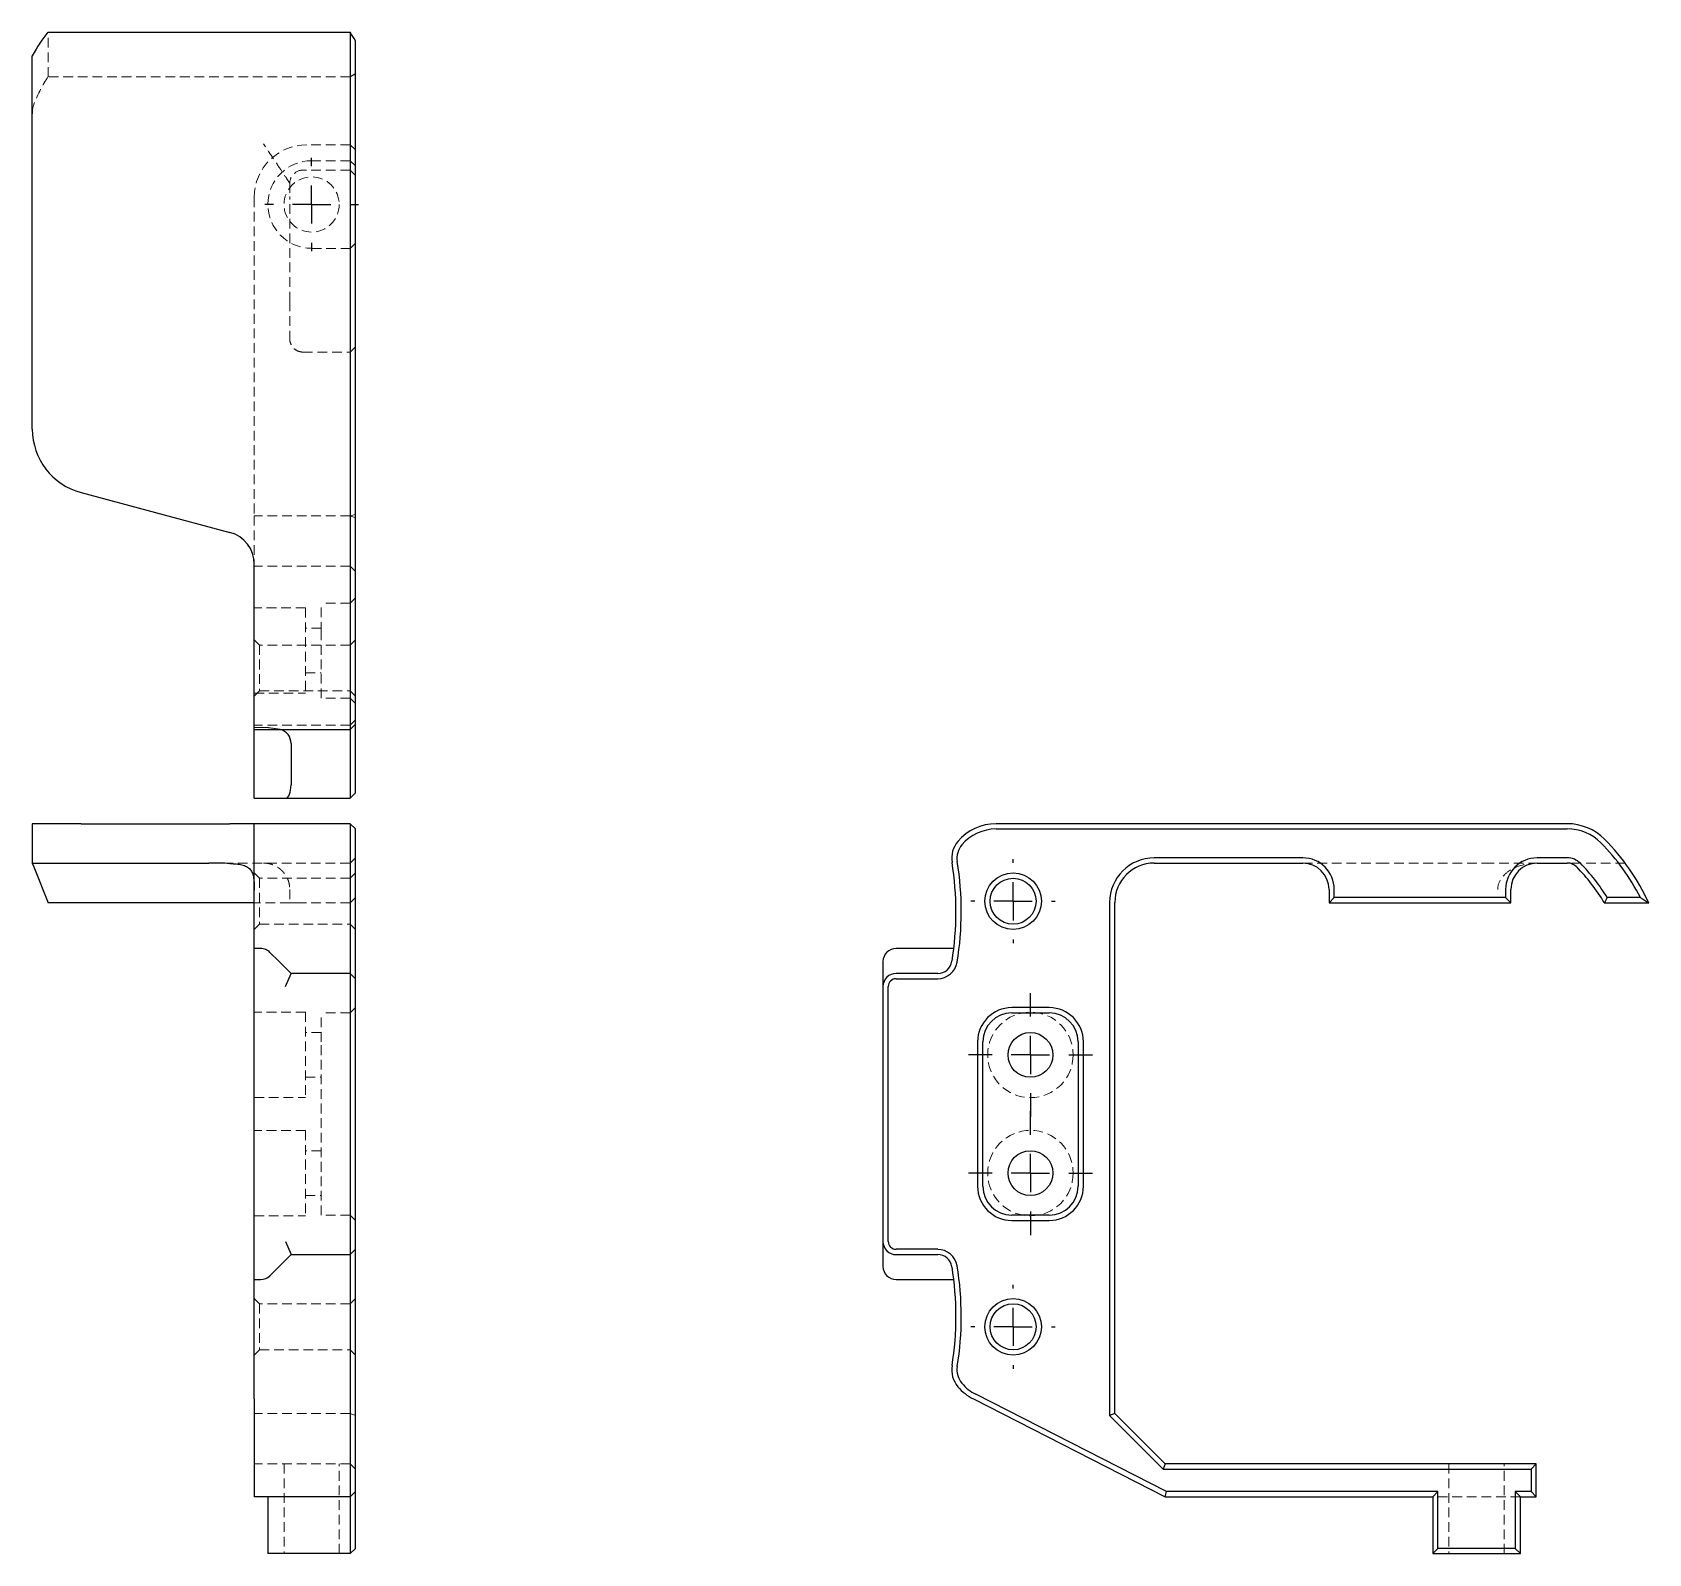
# Model space of a CAD drawing. Header units: millimetres. Extents: x 62 to 273, y 9 to 208.
import ezdxf

# ---------------------------------------------------------------- set-up
doc = ezdxf.new("R2010")
doc.units = ezdxf.units.MM
doc.linetypes.add('HIDDEN', pattern=[1.905, 1.27, -0.635])
doc.layers.add('10', color=7, linetype='Continuous')

# ---------------------------------------------------------------- blocks, each defined once
blk = doc.blocks.new('SW_CENTERMARKSYMBOL_0')
at = {"layer": '10', "color": 0}
for p, q in [((0, 5), (0, 6.1)), ((0, 0), (0, 2.5)), ((-5, 0), (-6.1, 0)), ((0, 0), (-2.5, 0)), ((0, 0), (0, -2.5)), ((0, 0), (2.5, 0)), ((5, 0), (6.1, 0)), ((0, -5), (0, -6.1))]:
    blk.add_line(p, q, dxfattribs=at)
blk = doc.blocks.new('SW_CENTERMARKSYMBOL_1')
at = {"layer": '10', "color": 0}
for p, q in [((0, 5), (0, 5.5)), ((0, 0), (0, 2.5)), ((-5, 0), (-5.5, 0)), ((0, 0), (-2.5, 0)), ((0, 0), (0, -2.5)), ((0, 0), (2.5, 0)), ((5, 0), (5.5, 0)), ((0, -5), (0, -5.5))]:
    blk.add_line(p, q, dxfattribs=at)
blk = doc.blocks.new('SW_CENTERMARKSYMBOL_2')
at = {"layer": '10', "color": 0}
for p, q in [((0, 5), (0, 5.5)), ((0, 0), (0, 2.5)), ((-5, 0), (-5.5, 0)), ((0, 0), (-2.5, 0)), ((0, 0), (0, -2.5)), ((0, 0), (2.5, 0)), ((5, 0), (5.5, 0)), ((0, -5), (0, -5.5))]:
    blk.add_line(p, q, dxfattribs=at)
blk = doc.blocks.new('SW_CENTERMARKSYMBOL_3')
at = {"layer": '10', "color": 0}
for p, q in [((0, 5), (0, 8.08)), ((0, 0), (0, 2.5)), ((-5, 0), (-8.08, 0)), ((0, 0), (-2.5, 0)), ((0, 0), (0, -2.5)), ((0, 0), (2.5, 0)), ((5, 0), (8.08, 0)), ((0, -5), (0, -8.08))]:
    blk.add_line(p, q, dxfattribs=at)
blk = doc.blocks.new('SW_CENTERMARKSYMBOL_4')
at = {"layer": '10', "color": 0}
for p, q in [((0, 5), (0, 8.08)), ((0, 0), (0, 2.5)), ((-5, 0), (-8.08, 0)), ((0, 0), (-2.5, 0)), ((0, 0), (0, -2.5)), ((0, 0), (2.5, 0)), ((5, 0), (8.08, 0)), ((0, -5), (0, -8.08))]:
    blk.add_line(p, q, dxfattribs=at)

msp = doc.modelspace()

# ---------------------------------------------------------------- linework, layer by layer
at = {"color": 7, "linetype": 'Continuous', "lineweight": 25}
for p, q in [((63.95, 208), (103.41, 208)), ((103.41, 208), (103.41, 202.25)), ((104.1, 201.76), (104.1, 206.91)), ((61.9, 202.25), (61.9, 204.92)), ((61.9, 197.37), (61.9, 202.25)), ((103.41, 202.25), (103.41, 197.37)), ((104.1, 197.37), (104.1, 201.76)), ((61.9, 156.19), (61.9, 197.37)), ((103.41, 197.37), (103.41, 122.76)), ((104.1, 122.76), (104.1, 197.37)), ((68.26, 147.9), (87.71, 142.69)), ((90.89, 122.76), (90.89, 138.55)), ((90.89, 117.78), (90.89, 122.76)), ((103.41, 122.76), (103.41, 117.78)), ((104.1, 118.31), (104.1, 122.76)), ((104.1, 117.66), (104.1, 118.31)), ((90.89, 116.97), (90.89, 117.78)), ((90.89, 116.97), (103.41, 116.97)), ((90.89, 109.72), (90.89, 116.97)), ((103.41, 117.78), (103.41, 116.97)), ((103.41, 116.97), (104.1, 117.66)), ((103.41, 116.97), (103.41, 115.14)), ((104.1, 115.14), (104.1, 117.66)), ((95.69, 115.14), (95.69, 109.72)), ((103.41, 115.14), (103.41, 109.72)), ((104.1, 109.72), (104.1, 115.14)), ((90.89, 108), (90.89, 109.72)), ((90.89, 108), (91.72, 108)), ((91.72, 108), (94.98, 108)), ((94.98, 108), (103.41, 108)), ((103.41, 109.72), (103.41, 108)), ((103.41, 108), (104.1, 108.69)), ((104.1, 108.69), (104.1, 109.72)), ((61.9, 104.66), (61.9, 99.51)), ((68.26, 104.66), (61.9, 104.66)), ((68.26, 104.66), (87.71, 104.66)), ((90.89, 104.66), (87.71, 104.66)), ((103.41, 104.66), (90.89, 104.66)), ((90.89, 102.35), (90.89, 104.66)), ((103.41, 104.66), (103.41, 102.35)), ((103.41, 104.66), (104.1, 103.98)), ((104.1, 101.91), (104.1, 103.98)), ((262.37, 104.66), (187.76, 104.66)), ((187.76, 103.98), (262.37, 103.98)), ((90.89, 99.6), (90.89, 102.35)), ((103.41, 102.35), (103.41, 99.6)), ((104.1, 99.7), (104.1, 101.91)), ((61.9, 99.51), (68.26, 99.51)), ((61.9, 99.51), (62.1, 99.01)), ((68.26, 99.51), (84.94, 99.51)), ((90.89, 88.36), (90.89, 99.6)), ((103.41, 99.6), (103.41, 86.69)), ((104.1, 86.58), (104.1, 99.7)), ((227.82, 100.2), (208.43, 100.2)), ((208.43, 99.51), (227.82, 99.51)), ((262.37, 100.2), (258.44, 100.2)), ((258.44, 99.51), (262.37, 99.51)), ((62.1, 99.01), (63.95, 94.33)), ((231.25, 96.08), (231.25, 94.33)), ((231.25, 94.33), (231.94, 95.01)), ((231.94, 95.01), (231.94, 96.08)), ((254.32, 95.01), (231.94, 95.01)), ((254.32, 96.08), (254.32, 95.01)), ((254.32, 95.01), (255.01, 94.33)), ((255.01, 94.33), (255.01, 96.08)), ((271.91, 95.01), (267.59, 95.01)), ((90.89, 94.33), (63.95, 94.33)), ((202.6, 94.37), (202.6, 27.37)), ((203.28, 27.65), (203.28, 94.37)), ((231.25, 94.33), (255.01, 94.33)), ((267.2, 94.33), (273, 94.33)), ((90.89, 86.65), (90.89, 88.36)), ((91.72, 88.36), (90.89, 88.36)), ((90.89, 46.85), (90.89, 86.65)), ((92.94, 87.86), (94.11, 86.69)), ((94.11, 86.69), (95.69, 85.1)), ((103.41, 86.69), (103.41, 85.1)), ((104.1, 84.42), (104.1, 86.58)), ((173, 86.65), (173, 83.39)), ((182.24, 88.36), (174.72, 88.36)), ((94.98, 83.39), (95.69, 85.1)), ((103.41, 85.1), (95.69, 85.1)), ((103.41, 85.1), (103.41, 83.39)), ((103.41, 85.1), (104.1, 84.42)), ((180.14, 85.1), (174.72, 85.1)), ((103.41, 83.39), (103.41, 50.11)), ((104.1, 83.39), (104.1, 84.42)), ((104.1, 50.11), (104.1, 83.39)), ((173, 83.39), (173, 50.11)), ((173.69, 50.11), (173.69, 83.39)), ((174.72, 84.42), (180.14, 84.42)), ((194.71, 80.64), (189.82, 80.64)), ((189.82, 79.96), (194.71, 79.96)), ((185.36, 76.18), (185.36, 57.31)), ((186.05, 57.31), (186.05, 76.18)), ((198.48, 76.18), (198.48, 57.31)), ((199.17, 57.31), (199.17, 76.18)), ((194.71, 53.54), (189.82, 53.54)), ((189.82, 52.85), (194.71, 52.85)), ((94.98, 50.11), (95.69, 48.39)), ((103.41, 50.11), (103.41, 48.39)), ((103.41, 48.39), (104.1, 49.08)), ((104.1, 49.08), (104.1, 50.11)), ((104.1, 46.91), (104.1, 49.08)), ((173, 50.11), (173, 46.85)), ((180.14, 49.08), (174.72, 49.08)), ((90.89, 45.13), (90.89, 46.85)), ((92.94, 45.63), (95.69, 48.39)), ((95.69, 48.39), (103.41, 48.39)), ((103.41, 48.39), (103.41, 46.8)), ((103.41, 46.8), (103.41, 33.9)), ((104.1, 33.79), (104.1, 46.91)), ((174.72, 48.39), (180.14, 48.39)), ((90.89, 45.13), (91.72, 45.13)), ((90.89, 33.9), (90.89, 45.13)), ((174.72, 45.13), (182.24, 45.13)), ((90.89, 31.15), (90.89, 33.9)), ((103.41, 33.9), (103.41, 31.15)), ((104.1, 31.59), (104.1, 33.79)), ((90.89, 29.55), (90.89, 31.15)), ((103.41, 31.15), (103.41, 29.55)), ((104.1, 30.16), (104.1, 31.59)), ((104.1, 17.47), (104.1, 30.16)), ((210.03, 17.47), (185.12, 30.16)), ((90.89, 29.55), (90.89, 16.78)), ((103.41, 29.55), (103.41, 16.78)), ((184.8, 29.55), (209.86, 16.78)), ((203.28, 27.65), (202.6, 27.37)), ((209.86, 21.07), (203.28, 27.65)), ((202.6, 27.37), (209.58, 20.39)), ((209.86, 21.07), (209.58, 20.39)), ((209.58, 20.39), (257.64, 20.39)), ((258.32, 21.07), (209.86, 21.07)), ((258.32, 21.07), (257.64, 20.39)), ((257.64, 20.39), (257.64, 17.47)), ((258.32, 16.78), (258.32, 21.07)), ((103.41, 16.78), (104.1, 17.47)), ((104.1, 10.02), (104.1, 17.47)), ((209.86, 16.78), (210.03, 17.47)), ((245.48, 17.47), (210.03, 17.47)), ((245.48, 17.47), (244.79, 16.78)), ((245.48, 10.02), (245.48, 17.47)), ((257.64, 17.47), (255.55, 17.47)), ((255.55, 17.47), (255.55, 10.02)), ((255.55, 17.47), (256.24, 16.78)), ((258.32, 16.78), (257.64, 17.47)), ((103.41, 16.78), (90.89, 16.78)), ((92.66, 16.78), (92.66, 9.34)), ((103.41, 16.78), (103.41, 9.34)), ((209.86, 16.78), (244.79, 16.78)), ((244.79, 16.78), (244.79, 9.34)), ((256.24, 9.34), (256.24, 16.78)), ((256.24, 16.78), (258.32, 16.78)), ((98.38, 9.34), (92.66, 9.34)), ((103.41, 9.34), (98.38, 9.34)), ((104.1, 10.02), (103.41, 9.34)), ((245.48, 10.02), (244.79, 9.34)), ((244.79, 9.34), (256.24, 9.34)), ((255.55, 10.02), (245.48, 10.02)), ((256.24, 9.34), (255.55, 10.02))]:
    msp.add_line(p, q, dxfattribs=at)
at = {"color": 7, "linetype": 'HIDDEN', "lineweight": 18}
for p, q in [((63.95, 202.2), (63.95, 208)), ((103.41, 202.2), (63.95, 202.2)), ((103.41, 193.32), (97.75, 193.32)), ((103.41, 193.32), (104.1, 192.64)), ((103.41, 190.01), (97.24, 190.01)), ((103.41, 191.24), (98.38, 191.24)), ((104.1, 190.55), (103.41, 191.24)), ((103.41, 190.01), (104.1, 189.32)), ((95.52, 188.29), (95.52, 186.57)), ((90.89, 186.46), (90.89, 144.86)), ((95.52, 172.85), (95.52, 186.57)), ((98.38, 179.79), (103.41, 179.79)), ((104.1, 180.48), (103.41, 179.79)), ((95.52, 172.85), (95.52, 167.97)), ((103.41, 166.25), (104.1, 166.94)), ((97.24, 166.25), (103.41, 166.25)), ((103.41, 144.86), (90.89, 144.86)), ((90.89, 144.86), (90.89, 138.55)), ((103.41, 144.86), (104.1, 145.03)), ((103.41, 143.43), (103.41, 144.86)), ((103.41, 144.86), (103.41, 143.43)), ((103.41, 144.86), (104.1, 144.58)), ((103.41, 138.28), (90.89, 138.28)), ((103.41, 138.28), (104.1, 137.6)), ((103.41, 133.48), (103.41, 138.28)), ((103.41, 133.48), (99.64, 133.48)), ((99.64, 129.71), (99.64, 133.48)), ((103.41, 133.48), (104.1, 134.17)), ((104.1, 134.17), (104.1, 134.17)), ((97.58, 132.84), (90.89, 132.84)), ((97.58, 132.84), (97.58, 121.69)), ((99.64, 130.18), (97.58, 130.18)), ((99.64, 124.82), (99.64, 129.71)), ((103.41, 127.99), (103.41, 129.71)), ((91.58, 127.99), (90.89, 128.68)), ((91.58, 127.99), (91.58, 121.99)), ((103.41, 127.99), (91.58, 127.99)), ((104.1, 128.68), (103.41, 127.99)), ((104.1, 128.68), (103.41, 127.99)), ((99.64, 121.05), (99.64, 124.82)), ((97.58, 124.35), (99.64, 124.35)), ((90.89, 121.3), (91.58, 121.99)), ((90.89, 121.69), (97.58, 121.69)), ((91.58, 121.99), (103.41, 121.99)), ((103.41, 121.05), (99.64, 121.05)), ((103.41, 121.99), (104.1, 121.3)), ((103.41, 121.99), (104.1, 121.3)), ((103.41, 121.05), (104.1, 120.36)), ((103.41, 117.52), (90.89, 117.52)), ((91.72, 117.24), (90.89, 117.24)), ((90.89, 116.97), (103.41, 116.97)), ((104.1, 118.21), (103.41, 117.52)), ((103.41, 116.97), (104.1, 117.66)), ((95.69, 109.72), (95.69, 115.14)), ((84.94, 99.51), (103.41, 99.51)), ((103.41, 99.51), (104.1, 100.2)), ((227.82, 99.51), (237.85, 99.51)), ((237.85, 99.51), (251.57, 99.51)), ((251.57, 99.51), (258.44, 99.51)), ((269.92, 99.51), (262.37, 99.51)), ((91.58, 97.54), (90.89, 98.23)), ((91.58, 97.54), (91.58, 91.54)), ((103.41, 97.54), (91.58, 97.54)), ((104.1, 98.23), (103.41, 97.54)), ((95.52, 96.08), (95.52, 94.33)), ((103.41, 94.33), (104.1, 95.01)), ((104.1, 95.01), (104.1, 95.01)), ((104.1, 95.01), (104.1, 95.01)), ((63.95, 94.33), (63.95, 94.33)), ((95.52, 94.33), (90.89, 94.33)), ((97.24, 94.33), (95.52, 94.33)), ((95.52, 94.33), (95.52, 94.33)), ((95.52, 94.33), (97.24, 94.33)), ((103.41, 94.33), (97.24, 94.33)), ((103.41, 94.33), (103.41, 94.33)), ((103.41, 94.33), (103.41, 94.33)), ((90.89, 90.85), (91.58, 91.54)), ((91.58, 91.54), (103.41, 91.54)), ((103.41, 91.54), (104.1, 90.85)), ((103.41, 79.96), (104.1, 80.64)), ((97.58, 80.04), (90.89, 80.04)), ((97.58, 80.04), (97.58, 68.89)), ((103.41, 79.96), (99.64, 79.96)), ((99.64, 76.18), (99.64, 79.96)), ((99.64, 77.38), (97.58, 77.38)), ((99.64, 57.31), (99.64, 76.18)), ((97.58, 71.55), (99.64, 71.55)), ((90.89, 68.89), (97.58, 68.89)), ((97.58, 64.6), (90.89, 64.6)), ((97.58, 64.6), (97.58, 53.45)), ((99.64, 61.94), (97.58, 61.94)), ((99.64, 53.54), (99.64, 57.31)), ((97.58, 56.11), (99.64, 56.11)), ((90.89, 53.45), (97.58, 53.45)), ((103.41, 53.54), (99.64, 53.54)), ((103.41, 53.54), (104.1, 52.85)), ((92.94, 45.63), (94.11, 46.8)), ((94.11, 46.8), (95.69, 48.39)), ((90.89, 45.13), (91.72, 45.13)), ((91.58, 41.96), (90.89, 42.65)), ((104.1, 42.65), (103.41, 41.96)), ((91.58, 41.96), (91.58, 35.95)), ((103.41, 41.96), (91.58, 41.96)), ((90.89, 35.27), (91.58, 35.95)), ((91.58, 35.95), (103.41, 35.95)), ((103.41, 35.95), (104.1, 35.27)), ((103.41, 27.65), (90.89, 27.65)), ((103.41, 27.65), (103.41, 29.55)), ((103.41, 27.65), (104.1, 27.37)), ((103.41, 21.07), (90.89, 21.07)), ((94.78, 21.07), (94.78, 9.34)), ((101.98, 9.34), (101.98, 21.07)), ((103.41, 21.07), (104.1, 20.39)), ((246.91, 21.07), (246.91, 9.34)), ((254.12, 9.34), (254.12, 21.07)), ((104.1, 17.47), (103.41, 16.78)), ((244.79, 16.78), (244.79, 16.78)), ((256.24, 16.78), (244.79, 16.78)), ((256.24, 16.78), (256.24, 16.78)), ((103.41, 9.34), (103.41, 9.34)), ((104.1, 10.02), (104.1, 10.02)), ((244.79, 9.34), (244.79, 9.34)), ((256.24, 9.34), (256.24, 9.34))]:
    msp.add_line(p, q, dxfattribs=at)
for centre, radius in [((98.38, 185.52), 3.6), ((192.26, 74.47), 5.58), ((192.26, 59.03), 5.58)]:
    msp.add_circle(centre, radius, dxfattribs=at)
at = {"color": 7, "linetype": 'Continuous', "lineweight": 25}
for centre, radius in [((189.99, 94.54), 3.69), ((189.99, 94.54), 3), ((192.26, 74.47), 2.92), ((192.26, 59.03), 2.92), ((189.99, 38.96), 3.69), ((189.99, 38.96), 3)]:
    msp.add_circle(centre, radius, dxfattribs=at)
at = {"color": 7, "linetype": 'HIDDEN', "lineweight": 18}
for centre, radius, start, end in [((97.75, 186.46), 6.86, 90, 180), ((98.38, 185.52), 5.72, 90, 270), ((87.63, 76.66), 40.86, 80.8842, 82.5405), ((87.63, 76.66), 40.86, 80.8842, 82.5405), ((93.81, 115.14), 1.89, 75.5996, 80.8843)]:
    msp.add_arc(centre, radius, start, end, dxfattribs=at)
at = {"color": 7, "linetype": 'Continuous', "lineweight": 25}
for centre, radius, start, end in [((70.48, 156.19), 8.58, 180, 255), ((86.6, 138.55), 4.29, 360, 75), ((93.81, 115.14), 1.89, 360, 75.5996), ((187.76, 98.14), 6.52, 90, 139.7941), ((187.76, 98.14), 5.83, 90, 139.7941), ((262.37, 97.8), 6.86, 44.6845, 90), ((262.37, 97.8), 6.18, 44.6845, 90), ((185.4, 100.14), 3.43, 139.7941, 189.0512), ((185.4, 100.14), 2.74, 139.7941, 189.0512), ((246.52, 82.12), 28.48, 26.9258, 44.6845), ((246.52, 82.12), 29.16, 24.7495, 44.6845), ((141.66, 93.17), 40.87, 350.8843, 9.0512), ((141.66, 93.17), 41.56, 350.8843, 9.0512), ((208.43, 94.37), 5.83, 90, 180), ((208.43, 94.37), 5.15, 90, 180), ((227.82, 96.08), 4.12, 0, 90), ((227.82, 96.08), 3.43, 0, 90), ((258.44, 96.08), 4.12, 90, 180), ((258.44, 96.08), 3.43, 90, 180), ((262.37, 97.8), 2.4, 44.6845, 90), ((262.37, 97.8), 1.72, 44.6845, 90), ((246.52, 82.12), 24.7, 31.4678, 44.6845), ((246.52, 82.12), 24.02, 30.5548, 44.6845), ((174.72, 86.65), 1.72, 90, 180), ((180.14, 86.99), 1.89, 270, 350.8843), ((180.14, 86.99), 2.57, 270, 350.8843), ((174.72, 83.39), 1.72, 90, 180), ((174.72, 83.39), 1.03, 90, 180), ((189.82, 76.18), 4.46, 90, 180), ((194.71, 76.18), 4.46, 0, 90), ((189.82, 76.18), 3.77, 90, 180), ((194.71, 76.18), 3.77, 0, 90), ((189.82, 57.31), 4.46, 180, 270), ((189.82, 57.31), 3.77, 180, 270), ((194.71, 57.31), 4.46, 270, 0), ((194.71, 57.31), 3.77, 270, 0), ((174.72, 50.11), 1.72, 180, 270), ((174.72, 50.11), 1.03, 180, 270), ((180.14, 46.5), 2.57, 9.1157, 90), ((174.72, 46.85), 1.72, 180, 270), ((180.14, 46.5), 1.89, 9.1157, 90), ((141.66, 40.33), 40.87, 350.9505, 9.1157), ((141.66, 40.33), 41.56, 350.9505, 9.1157), ((91.72, 46.85), 1.72, 270, 315), ((185.4, 33.36), 3.43, 170.9505, 220.212), ((185.4, 33.36), 2.74, 170.9505, 220.212), ((187.76, 35.35), 6.52, 220.212, 243.0158), ((187.76, 35.35), 5.83, 220.212, 243.0158)]:
    msp.add_arc(centre, radius, start, end, dxfattribs=at)
for centre, major_axis, ratio, start_param, end_param in [((68.76, 181.52), (0, 29.16), 0.394414, 0.43196, 0.639216), ((94.98, 109.72), (0, 1.72), 0.414214, 3.141593, 4.712389), ((84.94, 94.37), (19.21, 0), 0.267949, 1.425974, 1.570796)]:
    msp.add_ellipse(centre, major_axis=major_axis, ratio=ratio, start_param=start_param, end_param=end_param, dxfattribs=at)
at = {"color": 7, "linetype": 'HIDDEN', "lineweight": 18}
for centre, major_axis, start_param, end_param in [((68.76, 181.52), (0, 24.02), 0.533283, 0.779892), ((62.58, 197.37), (0, 1.72), 0.779892, 1.570796)]:
    msp.add_ellipse(centre, major_axis=major_axis, ratio=0.394414, start_param=start_param, end_param=end_param, dxfattribs=at)
at = {"color": 7, "linetype": 'Continuous', "lineweight": 25}
for points in [[(104.1, 206.91), (103.87, 207.27), (103.65, 207.64), (103.41, 208)], [(267.59, 95.01), (267.46, 94.78), (267.33, 94.55), (267.2, 94.33)], [(271.91, 95.01), (272.27, 94.79), (272.64, 94.56), (273, 94.33)]]:
    msp.add_open_spline(points, degree=3, dxfattribs=at)
at = {"color": 7, "linetype": 'HIDDEN', "lineweight": 18}
msp.add_open_spline([(104.1, 202.59), (103.87, 202.46), (103.64, 202.33), (103.41, 202.2)], degree=3, dxfattribs=at)
for points, knots in [([(95.52, 188.29), (95.52, 188.29), (95.43, 188.42), (95.09, 188.94), (94.84, 189.32), (94.2, 190.27), (93.82, 190.85), (92.99, 192.09), (92.54, 192.76), (92.09, 193.44)], [0, 0, 0, 0, 0.25, 0.25, 0.5, 0.5, 0.75, 0.75, 1, 1, 1, 1]), ([(97.24, 190.01), (96.73, 190.01), (95.84, 189.57), (95.52, 188.67), (95.52, 188.29)], [0, 0, 0, 0, 0.5714286, 1, 1, 1, 1]), ([(97.24, 166.25), (97.01, 166.25), (96.79, 166.3), (96.37, 166.47), (96.18, 166.6), (95.87, 166.91), (95.74, 167.11), (95.57, 167.52), (95.52, 167.74), (95.52, 167.97)], [0, 0, 0, 0, 0.25, 0.25, 0.5, 0.5, 0.75, 0.75, 1, 1, 1, 1]), ([(92.94, 117.18), (92.86, 117.19), (92.77, 117.2), (92.59, 117.21), (92.49, 117.22), (92.17, 117.24), (91.95, 117.24), (91.72, 117.24)], [0, 0, 0, 0, 0.25, 0.25, 0.5, 0.5, 1, 1, 1, 1]), ([(92.09, 99.51), (92.15, 99.51), (92.28, 99.51), (92.46, 99.5), (92.63, 99.47), (92.79, 99.44), (92.95, 99.41), (93.1, 99.37), (93.24, 99.32), (93.37, 99.27), (93.49, 99.22), (93.61, 99.16), (93.71, 99.11), (93.81, 99.05), (93.9, 99), (93.99, 98.94), (94.07, 98.89), (94.14, 98.84), (94.2, 98.79), (94.26, 98.74), (94.31, 98.7), (94.35, 98.66), (94.39, 98.63), (94.43, 98.59), (94.46, 98.57), (94.48, 98.54), (94.5, 98.52), (94.6, 98.43), (94.75, 98.26), (94.95, 97.98), (95.12, 97.71), (95.26, 97.42), (95.36, 97.15), (95.43, 96.89), (95.48, 96.62), (95.52, 96.35), (95.52, 96.17), (95.52, 96.08)], [0, 0, 0, 0, 0.043758, 0.085872, 0.126275, 0.164919, 0.201768, 0.236801, 0.270009, 0.301394, 0.330968, 0.35875, 0.384768, 0.409056, 0.431652, 0.452594, 0.471923, 0.489677, 0.505895, 0.520617, 0.533877, 0.545709, 0.556146, 0.565217, 0.572947, 0.579359, 0.584472, 0.588301, 0.656029, 0.711447, 0.7655, 0.81601, 0.855352, 0.893069, 0.929484, 0.964979, 1, 1, 1, 1]), ([(253.29, 96.08), (253.29, 96.53), (253.42, 96.98), (253.94, 97.81), (254.32, 98.19), (255.27, 98.83), (255.85, 99.08), (257.09, 99.42), (257.76, 99.51), (258.44, 99.51)], [0, 0, 0, 0, 0.25, 0.25, 0.5, 0.5, 0.75, 0.75, 1, 1, 1, 1]), ([(91.72, 45.13), (91.84, 45.13), (91.95, 45.14), (92.17, 45.19), (92.28, 45.22), (92.59, 45.35), (92.78, 45.47), (92.94, 45.63)], [0, 0, 0, 0, 0.25, 0.25, 0.5, 0.5, 1, 1, 1, 1])]:
    msp.add_open_spline(points, degree=3, knots=knots, dxfattribs=at)
at = {"color": 7, "linetype": 'Continuous', "lineweight": 25}
for points, knots in [([(87.71, 99.46), (88, 99.45), (88.28, 99.43), (88.8, 99.38), (89.05, 99.34), (89.5, 99.23), (89.71, 99.15), (90.07, 98.96), (90.22, 98.84), (90.47, 98.55), (90.57, 98.37), (90.72, 97.99), (90.77, 97.78), (90.84, 97.31), (90.86, 97.07), (90.89, 96.54), (90.89, 96.27), (90.89, 95.99)], [0, 0, 0, 0, 0.125, 0.125, 0.25, 0.25, 0.375, 0.375, 0.5, 0.5, 0.625, 0.625, 0.75, 0.75, 0.875, 0.875, 1, 1, 1, 1]), ([(92.94, 87.86), (92.86, 87.94), (92.77, 88.01), (92.59, 88.14), (92.49, 88.19), (92.17, 88.32), (91.95, 88.36), (91.72, 88.36)], [0, 0, 0, 0, 0.25, 0.25, 0.5, 0.5, 1, 1, 1, 1])]:
    msp.add_open_spline(points, degree=3, knots=knots, dxfattribs=at)

# ---------------------------------------------------------------- block references
at = {"layer": '10'}
for name, p in [('SW_CENTERMARKSYMBOL_0', (98.38, 185.52)), ('SW_CENTERMARKSYMBOL_1', (189.99, 94.54)), ('SW_CENTERMARKSYMBOL_4', (192.26, 74.47)), ('SW_CENTERMARKSYMBOL_3', (192.26, 59.03)), ('SW_CENTERMARKSYMBOL_2', (189.99, 38.96))]:
    msp.add_blockref(name, p, dxfattribs=at)

doc.saveas('drawing.dxf')
